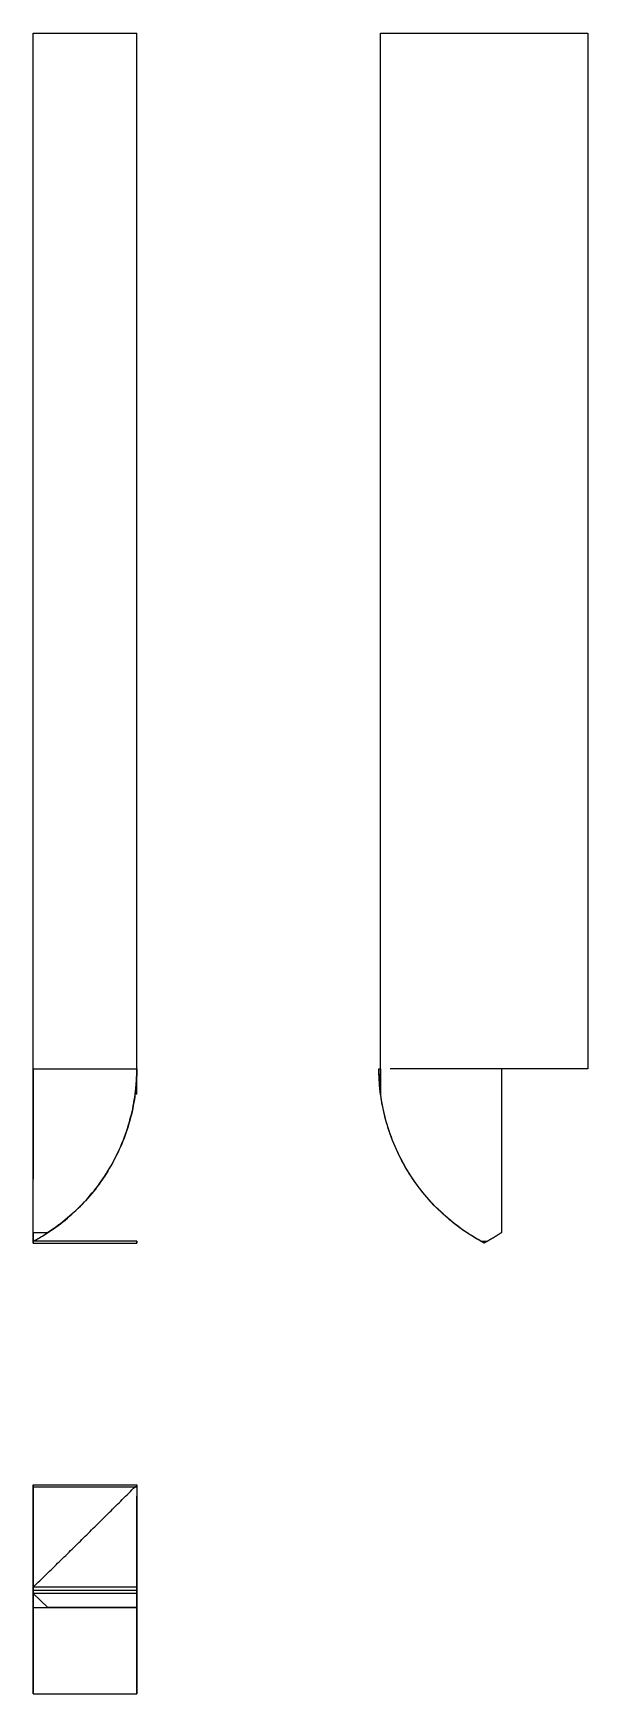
# Model space of a CAD drawing. Extents: x 0 to 0.5, y 0 to 1.5.
import ezdxf

# ---------------------------------------------------------------- set-up
doc = ezdxf.new("R2010")
doc.units = 0
doc.linetypes.add('HIDDEN', pattern=[0.054766, 0.036529, -0.018237])
for name, color, linetype in [('FRONT', 7, 'CONTINUOUS'), ('FRONT_HID', 7, 'HIDDEN'), ('LEFT', 7, 'CONTINUOUS'), ('LEFT_HID', 7, 'HIDDEN'), ('TOP', 7, 'CONTINUOUS'), ('TOP_HID', 7, 'HIDDEN')]:
    doc.layers.add(name, color=color, linetype=linetype)

msp = doc.modelspace()

# ---------------------------------------------------------------- linework, layer by layer
at = {"layer": 'FRONT'}
for p, q in [((0, 0.565938), (0, 1.503438)), ((0, 1.503438), (0.09375, 1.503438)), ((0.09375, 0.565938), (0.09375, 1.503438)), ((0, 0.409688), (0, 0.565938)), ((0, 0.565938), (0.09375, 0.565938)), ((0.09375, 0.542914), (0.09375, 0.565938)), ((0.091869, 0.540268), (0.092237, 0.542914)), ((0.09375, 0.542914), (0.092237, 0.542914)), ((0.088827, 0.524537), (0.089432, 0.527139)), ((0.089432, 0.527139), (0.089999, 0.529749)), ((0.089999, 0.529749), (0.090526, 0.532368)), ((0.090526, 0.532368), (0.091013, 0.534994)), ((0.091013, 0.534994), (0.091461, 0.537628)), ((0.091461, 0.537628), (0.091869, 0.540268)), ((0.084376, 0.509145), (0.085214, 0.511682)), ((0.085214, 0.511682), (0.086014, 0.51423)), ((0.086014, 0.51423), (0.086775, 0.516791)), ((0.086775, 0.516791), (0.087498, 0.519362)), ((0.087498, 0.519362), (0.088182, 0.521945)), ((0.088182, 0.521945), (0.088827, 0.524537)), ((0.078553, 0.494218), (0.079617, 0.496668)), ((0.079617, 0.496668), (0.080644, 0.499135)), ((0.080644, 0.499135), (0.081634, 0.501616)), ((0.081634, 0.501616), (0.082585, 0.504112)), ((0.082585, 0.504112), (0.0835, 0.506622)), ((0.0835, 0.506622), (0.084376, 0.509145)), ((0.071406, 0.479878), (0.072687, 0.482222)), ((0.072687, 0.482222), (0.073932, 0.484586)), ((0.073932, 0.484586), (0.075142, 0.486967)), ((0.075142, 0.486967), (0.076316, 0.489367)), ((0.076316, 0.489367), (0.077453, 0.491784)), ((0.077453, 0.491784), (0.078553, 0.494218)), ((0.061473, 0.464046), (0.062993, 0.466242)), ((0.062993, 0.466242), (0.064481, 0.468461)), ((0.064481, 0.468461), (0.065934, 0.470702)), ((0.065934, 0.470702), (0.067354, 0.472965)), ((0.067354, 0.472965), (0.068739, 0.475249)), ((0.068739, 0.475249), (0.07009, 0.477553)), ((0.07009, 0.477553), (0.071406, 0.479878)), ((0.049927, 0.449348), (0.05167, 0.451372)), ((0.05167, 0.451372), (0.053383, 0.453422)), ((0.053383, 0.453422), (0.055065, 0.455497)), ((0.055065, 0.455497), (0.056715, 0.457598)), ((0.056715, 0.457598), (0.058333, 0.459723)), ((0.058333, 0.459723), (0.059919, 0.461873)), ((0.059919, 0.461873), (0.061473, 0.464046)), ((0.036897, 0.435948), (0.038844, 0.437777)), ((0.038844, 0.437777), (0.040763, 0.439635)), ((0.040763, 0.439635), (0.042654, 0.441522)), ((0.042654, 0.441522), (0.044516, 0.443437)), ((0.044516, 0.443437), (0.04635, 0.44538)), ((0.04635, 0.44538), (0.048153, 0.447351)), ((0.048153, 0.447351), (0.049927, 0.449348)), ((0.0182, 0.420864), (0.020376, 0.422413)), ((0.020376, 0.422413), (0.022529, 0.423994)), ((0.022529, 0.423994), (0.024658, 0.425608)), ((0.024658, 0.425608), (0.026762, 0.427254)), ((0.026762, 0.427254), (0.028841, 0.428931)), ((0.028841, 0.428931), (0.030894, 0.430639)), ((0.030894, 0.430639), (0.032922, 0.432379)), ((0.032922, 0.432379), (0.034923, 0.434148)), ((0.034923, 0.434148), (0.036897, 0.435948)), ((0, 0.409688), (0.002347, 0.410963)), ((0, 0.408125), (0, 0.409688)), ((0.09375, 0.409688), (0, 0.409688)), ((0, 0.408125), (0.09375, 0.408125)), ((0.002347, 0.410963), (0.004674, 0.412274)), ((0.004674, 0.412274), (0.006982, 0.413621)), ((0.006982, 0.413621), (0.009268, 0.415001)), ((0.009268, 0.415001), (0.011534, 0.416416)), ((0.011534, 0.416416), (0.013778, 0.417865)), ((0.013778, 0.417865), (0.016, 0.419348)), ((0.016, 0.419348), (0.0182, 0.420864)), ((0.09375, 0.408125), (0.09375, 0.409688))]:
    msp.add_line(p, q, dxfattribs=at)
at = {"layer": 'FRONT_HID', "linetype": 'HIDDEN'}
for p, q in [((0, 0.565938), (0, 0.4175)), ((0.093548, 0.557559), (0.093393, 0.554769)), ((0.093469, 0.556047), (0.09349, 0.556413)), ((0.09349, 0.556413), (0.093509, 0.556779)), ((0.093509, 0.556779), (0.093528, 0.557145)), ((0.093528, 0.557145), (0.093546, 0.557511)), ((0.093546, 0.557511), (0.093563, 0.557877)), ((0.093659, 0.56035), (0.093548, 0.557559)), ((0.093563, 0.557877), (0.093579, 0.558243)), ((0.093579, 0.558243), (0.093595, 0.55861)), ((0.093595, 0.55861), (0.09361, 0.558976)), ((0.09361, 0.558976), (0.093624, 0.559342)), ((0.093624, 0.559342), (0.093638, 0.559708)), ((0.093638, 0.559708), (0.09365, 0.560075)), ((0.09365, 0.560075), (0.093662, 0.560441)), ((0.093727, 0.563144), (0.093659, 0.56035)), ((0.093662, 0.560441), (0.093673, 0.560807)), ((0.093673, 0.560807), (0.093684, 0.561174)), ((0.093684, 0.561174), (0.093693, 0.56154)), ((0.093693, 0.56154), (0.093702, 0.561906)), ((0.093702, 0.561906), (0.09371, 0.562273)), ((0.09371, 0.562273), (0.093718, 0.562639)), ((0.093718, 0.562639), (0.093724, 0.563006)), ((0.093724, 0.563006), (0.09373, 0.563372)), ((0.09375, 0.565938), (0.093727, 0.563144)), ((0.09373, 0.563372), (0.093735, 0.563739)), ((0.093735, 0.563739), (0.09374, 0.564105)), ((0.09374, 0.564105), (0.093743, 0.564472)), ((0.093743, 0.564472), (0.093746, 0.564838)), ((0.093746, 0.564838), (0.093748, 0.565204)), ((0.093748, 0.565204), (0.093749, 0.565571)), ((0.093749, 0.565571), (0.09375, 0.565938)), ((0.092332, 0.543645), (0.091957, 0.540877)), ((0.092237, 0.542914), (0.092285, 0.543277)), ((0.092285, 0.543277), (0.092331, 0.543641)), ((0.092331, 0.543641), (0.092377, 0.544004)), ((0.092663, 0.54642), (0.092332, 0.543645)), ((0.092377, 0.544004), (0.092423, 0.544368)), ((0.092423, 0.544368), (0.092467, 0.544732)), ((0.092467, 0.544732), (0.092511, 0.545096)), ((0.092511, 0.545096), (0.092553, 0.54546)), ((0.092553, 0.54546), (0.092596, 0.545824)), ((0.092596, 0.545824), (0.092637, 0.546188)), ((0.092637, 0.546188), (0.092678, 0.546552)), ((0.09295, 0.549199), (0.092663, 0.54642)), ((0.092678, 0.546552), (0.092718, 0.546916)), ((0.092718, 0.546916), (0.092757, 0.547281)), ((0.092757, 0.547281), (0.092795, 0.547645)), ((0.092795, 0.547645), (0.092833, 0.54801)), ((0.092833, 0.54801), (0.092869, 0.548375)), ((0.092869, 0.548375), (0.092906, 0.548739)), ((0.092906, 0.548739), (0.092941, 0.549104)), ((0.092941, 0.549104), (0.092976, 0.549469)), ((0.093193, 0.551982), (0.09295, 0.549199)), ((0.092976, 0.549469), (0.093009, 0.549834)), ((0.093009, 0.549834), (0.093043, 0.550199)), ((0.093043, 0.550199), (0.093075, 0.550564)), ((0.093075, 0.550564), (0.093106, 0.550929)), ((0.093106, 0.550929), (0.093137, 0.551294)), ((0.093137, 0.551294), (0.093167, 0.55166)), ((0.093167, 0.55166), (0.093197, 0.552025)), ((0.093393, 0.554769), (0.093193, 0.551982)), ((0.093197, 0.552025), (0.093225, 0.55239)), ((0.093225, 0.55239), (0.093253, 0.552756)), ((0.093253, 0.552756), (0.09328, 0.553121)), ((0.09328, 0.553121), (0.093306, 0.553487)), ((0.093306, 0.553487), (0.093332, 0.553852)), ((0.093332, 0.553852), (0.093357, 0.554218)), ((0.093357, 0.554218), (0.093381, 0.554584)), ((0.093381, 0.554584), (0.093404, 0.55495)), ((0.093404, 0.55495), (0.093427, 0.555315)), ((0.093427, 0.555315), (0.093448, 0.555681)), ((0.093448, 0.555681), (0.093469, 0.556047)), ((0.089433, 0.52714), (0.088798, 0.524419)), ((0.090024, 0.529871), (0.089433, 0.52714)), ((0.090573, 0.532611), (0.090024, 0.529871)), ((0.091078, 0.535359), (0.090573, 0.532611)), ((0.091539, 0.538114), (0.091078, 0.535359)), ((0.091957, 0.540877), (0.091539, 0.538114)), ((0.085834, 0.513645), (0.084988, 0.510983)), ((0.086639, 0.516321), (0.085834, 0.513645)), ((0.087401, 0.519009), (0.086639, 0.516321)), ((0.088121, 0.521709), (0.087401, 0.519009)), ((0.088798, 0.524419), (0.088121, 0.521709)), ((0.080131, 0.497888), (0.079036, 0.495318)), ((0.081184, 0.500476), (0.080131, 0.497888)), ((0.082197, 0.50308), (0.081184, 0.500476)), ((0.083169, 0.505699), (0.082197, 0.50308)), ((0.084099, 0.508334), (0.083169, 0.505699)), ((0.084988, 0.510983), (0.084099, 0.508334)), ((0.072964, 0.48274), (0.071632, 0.480284)), ((0.074257, 0.485217), (0.072964, 0.48274)), ((0.075512, 0.487713), (0.074257, 0.485217)), ((0.076726, 0.49023), (0.075512, 0.487713)), ((0.077901, 0.492764), (0.076726, 0.49023)), ((0.079036, 0.495318), (0.077901, 0.492764)), ((0.064399, 0.468337), (0.06284, 0.466018)), ((0.06592, 0.47068), (0.064399, 0.468337)), ((0.067405, 0.473047), (0.06592, 0.47068)), ((0.068852, 0.475437), (0.067405, 0.473047)), ((0.070261, 0.47785), (0.068852, 0.475437)), ((0.071632, 0.480284), (0.070261, 0.47785)), ((0.052741, 0.452646), (0.050936, 0.450512)), ((0.054511, 0.454807), (0.052741, 0.452646)), ((0.056247, 0.456996), (0.054511, 0.454807)), ((0.057949, 0.459212), (0.056247, 0.456996)), ((0.059615, 0.461455), (0.057949, 0.459212)), ((0.061246, 0.463724), (0.059615, 0.461455)), ((0.06284, 0.466018), (0.061246, 0.463724)), ((0.037397, 0.436412), (0.035339, 0.434523)), ((0.039425, 0.438334), (0.037397, 0.436412)), ((0.041423, 0.440287), (0.039425, 0.438334)), ((0.04339, 0.442271), (0.041423, 0.440287)), ((0.045325, 0.444287), (0.04339, 0.442271)), ((0.047228, 0.446332), (0.045325, 0.444287)), ((0.049099, 0.448408), (0.047228, 0.446332)), ((0.050936, 0.450512), (0.049099, 0.448408)), ((0.020134, 0.422238), (0.017854, 0.420622)), ((0.022387, 0.423889), (0.020134, 0.422238)), ((0.024615, 0.425575), (0.022387, 0.423889)), ((0.026816, 0.427297), (0.024615, 0.425575)), ((0.028989, 0.429052), (0.026816, 0.427297)), ((0.031134, 0.430842), (0.028989, 0.429052)), ((0.033251, 0.432666), (0.031134, 0.430842)), ((0.035339, 0.434523), (0.033251, 0.432666)), ((0, 0.4175), (0.01322, 0.4175)), ((0, 0.4175), (0, 0.409688)), ((0, 0.409688), (0.000215, 0.409802)), ((0, 0.409688), (0, 0.408125)), ((0.000215, 0.409802), (0.00043, 0.409918)), ((0.00043, 0.409918), (0.000645, 0.410033)), ((0.000645, 0.410033), (0.000859, 0.410149)), ((0.000859, 0.410149), (0.001073, 0.410265)), ((0.001073, 0.410265), (0.001288, 0.410382)), ((0.001288, 0.410382), (0.001502, 0.410499)), ((0.001502, 0.410499), (0.001716, 0.410616)), ((0.001716, 0.410616), (0.001929, 0.410733)), ((0.001929, 0.410733), (0.002143, 0.410851)), ((0.002143, 0.410851), (0.002356, 0.410969)), ((0.002356, 0.410969), (0.002569, 0.411087)), ((0.002569, 0.411087), (0.002783, 0.411205)), ((0.002783, 0.411205), (0.002995, 0.411324)), ((0.002995, 0.411324), (0.003208, 0.411443)), ((0.003208, 0.411443), (0.003421, 0.411563)), ((0.003421, 0.411563), (0.003633, 0.411682)), ((0.003633, 0.411682), (0.003845, 0.411802)), ((0.003845, 0.411802), (0.004058, 0.411923)), ((0.004058, 0.411923), (0.004269, 0.412043)), ((0.004269, 0.412043), (0.004481, 0.412164)), ((0.004481, 0.412164), (0.004693, 0.412285)), ((0.004693, 0.412285), (0.004904, 0.412407)), ((0.004904, 0.412407), (0.005116, 0.412528)), ((0.005116, 0.412528), (0.005327, 0.41265)), ((0.005327, 0.41265), (0.005538, 0.412773)), ((0.005538, 0.412773), (0.005748, 0.412895)), ((0.005748, 0.412895), (0.005959, 0.413018)), ((0.005959, 0.413018), (0.006169, 0.413141)), ((0.006169, 0.413141), (0.00638, 0.413265)), ((0.00638, 0.413265), (0.00659, 0.413389)), ((0.00659, 0.413389), (0.006799, 0.413513)), ((0.006799, 0.413513), (0.007009, 0.413637)), ((0.007009, 0.413637), (0.007219, 0.413762)), ((0.007219, 0.413762), (0.007428, 0.413886)), ((0.007428, 0.413886), (0.007637, 0.414012)), ((0.007637, 0.414012), (0.007846, 0.414137)), ((0.007846, 0.414137), (0.008055, 0.414263)), ((0.008055, 0.414263), (0.008264, 0.414389)), ((0.008264, 0.414389), (0.008473, 0.414515)), ((0.008473, 0.414515), (0.008681, 0.414642)), ((0.008681, 0.414642), (0.008889, 0.414769)), ((0.008889, 0.414769), (0.009097, 0.414896)), ((0.009097, 0.414896), (0.009305, 0.415024)), ((0.009305, 0.415024), (0.009513, 0.415151)), ((0.009513, 0.415151), (0.00972, 0.415279)), ((0.00972, 0.415279), (0.009927, 0.415408)), ((0.009927, 0.415408), (0.010134, 0.415536)), ((0.010134, 0.415536), (0.010341, 0.415665)), ((0.010341, 0.415665), (0.010548, 0.415795)), ((0.010548, 0.415795), (0.010755, 0.415924)), ((0.010755, 0.415924), (0.010961, 0.416054)), ((0.010961, 0.416054), (0.011167, 0.416184)), ((0.011167, 0.416184), (0.011373, 0.416314)), ((0.011373, 0.416314), (0.011579, 0.416445)), ((0.011579, 0.416445), (0.011785, 0.416576)), ((0.011785, 0.416576), (0.011991, 0.416707)), ((0.011991, 0.416707), (0.012196, 0.416838)), ((0.012196, 0.416838), (0.012401, 0.41697)), ((0.012401, 0.41697), (0.012606, 0.417102)), ((0.012606, 0.417102), (0.012811, 0.417235)), ((0.012811, 0.417235), (0.013015, 0.417367)), ((0.013015, 0.417367), (0.01322, 0.4175)), ((0.015549, 0.419043), (0.01322, 0.4175)), ((0.017854, 0.420622), (0.015549, 0.419043)), ((0.09375, 0.409688), (0.09375, 0.408125))]:
    msp.add_line(p, q, dxfattribs=at)
at = {"layer": 'LEFT'}
for p, q in [((0.314375, 0.565938), (0.314375, 1.503438)), ((0.314375, 1.503438), (0.501875, 1.503438)), ((0.501875, 1.503438), (0.501875, 0.565938)), ((0.312848, 0.562916), (0.312813, 0.565938)), ((0.312813, 0.565938), (0.314375, 0.565938)), ((0.312935, 0.559896), (0.312848, 0.562916)), ((0.313072, 0.556878), (0.312935, 0.559896)), ((0.31326, 0.553862), (0.313072, 0.556878)), ((0.501875, 0.565938), (0.42375, 0.565938)), ((0.42375, 0.565938), (0.42375, 0.4175)), ((0.313499, 0.55085), (0.31326, 0.553862)), ((0.313789, 0.547842), (0.313499, 0.55085)), ((0.31413, 0.54484), (0.313789, 0.547842)), ((0.31452, 0.541844), (0.31413, 0.54484)), ((0.314962, 0.538855), (0.31452, 0.541844)), ((0.315453, 0.535874), (0.314962, 0.538855)), ((0.315995, 0.532901), (0.315453, 0.535874)), ((0.316587, 0.529938), (0.315995, 0.532901)), ((0.317229, 0.526986), (0.316587, 0.529938)), ((0.31792, 0.524045), (0.317229, 0.526986)), ((0.318661, 0.521115), (0.31792, 0.524045)), ((0.319451, 0.518199), (0.318661, 0.521115)), ((0.32029, 0.515296), (0.319451, 0.518199)), ((0.321178, 0.512408), (0.32029, 0.515296)), ((0.322115, 0.509535), (0.321178, 0.512408)), ((0.323099, 0.506679), (0.322115, 0.509535)), ((0.324132, 0.503839), (0.323099, 0.506679)), ((0.325212, 0.501018), (0.324132, 0.503839)), ((0.32634, 0.498215), (0.325212, 0.501018)), ((0.327515, 0.495431), (0.32634, 0.498215)), ((0.328737, 0.492667), (0.327515, 0.495431)), ((0.330005, 0.489925), (0.328737, 0.492667)), ((0.331319, 0.487204), (0.330005, 0.489925)), ((0.332678, 0.484506), (0.331319, 0.487204)), ((0.334083, 0.481831), (0.332678, 0.484506)), ((0.335533, 0.47918), (0.334083, 0.481831)), ((0.337028, 0.476554), (0.335533, 0.47918)), ((0.338566, 0.473953), (0.337028, 0.476554)), ((0.340148, 0.471379), (0.338566, 0.473953)), ((0.341773, 0.468832), (0.340148, 0.471379)), ((0.343441, 0.466312), (0.341773, 0.468832)), ((0.345151, 0.463821), (0.343441, 0.466312)), ((0.346902, 0.461359), (0.345151, 0.463821)), ((0.348695, 0.458927), (0.346902, 0.461359)), ((0.350529, 0.456526), (0.348695, 0.458927)), ((0.352403, 0.454156), (0.350529, 0.456526)), ((0.354317, 0.451818), (0.352403, 0.454156)), ((0.356269, 0.449512), (0.354317, 0.451818)), ((0.358261, 0.447239), (0.356269, 0.449512)), ((0.36029, 0.445001), (0.358261, 0.447239)), ((0.362357, 0.442797), (0.36029, 0.445001)), ((0.36446, 0.440628), (0.362357, 0.442797)), ((0.3666, 0.438495), (0.36446, 0.440628)), ((0.368776, 0.436398), (0.3666, 0.438495)), ((0.370986, 0.434338), (0.368776, 0.436398)), ((0.373231, 0.432316), (0.370986, 0.434338)), ((0.37551, 0.430331), (0.373231, 0.432316)), ((0.377821, 0.428386), (0.37551, 0.430331)), ((0.380166, 0.42648), (0.377821, 0.428386)), ((0.382542, 0.424613), (0.380166, 0.42648)), ((0.384949, 0.422787), (0.382542, 0.424613)), ((0.387386, 0.421001), (0.384949, 0.422787)), ((0.389854, 0.419257), (0.387386, 0.421001)), ((0.39235, 0.417555), (0.389854, 0.419257)), ((0.394875, 0.415895), (0.39235, 0.417555)), ((0.397427, 0.414278), (0.394875, 0.415895)), ((0.400006, 0.412704), (0.397427, 0.414278)), ((0.402611, 0.411174), (0.400006, 0.412704)), ((0.405242, 0.409688), (0.402611, 0.411174)), ((0.405242, 0.409688), (0.410984, 0.409688)), ((0.405242, 0.409688), (0.410984, 0.409688)), ((0.408125, 0.408125), (0.405242, 0.409688)), ((0.410984, 0.409688), (0.408125, 0.408125)), ((0.411192, 0.409803), (0.410984, 0.409688)), ((0.411399, 0.40992), (0.411192, 0.409803)), ((0.411606, 0.410036), (0.411399, 0.40992)), ((0.411813, 0.410153), (0.411606, 0.410036)), ((0.41202, 0.41027), (0.411813, 0.410153)), ((0.412227, 0.410387), (0.41202, 0.41027)), ((0.412433, 0.410504), (0.412227, 0.410387)), ((0.41264, 0.410622), (0.412433, 0.410504)), ((0.412846, 0.41074), (0.41264, 0.410622)), ((0.413052, 0.410858), (0.412846, 0.41074)), ((0.413258, 0.410977), (0.413052, 0.410858)), ((0.413464, 0.411096), (0.413258, 0.410977)), ((0.413669, 0.411215), (0.413464, 0.411096)), ((0.413875, 0.411334), (0.413669, 0.411215)), ((0.41408, 0.411454), (0.413875, 0.411334)), ((0.414285, 0.411574), (0.41408, 0.411454)), ((0.414491, 0.411694), (0.414285, 0.411574)), ((0.414695, 0.411814), (0.414491, 0.411694)), ((0.4149, 0.411935), (0.414695, 0.411814)), ((0.415105, 0.412056), (0.4149, 0.411935)), ((0.415309, 0.412177), (0.415105, 0.412056)), ((0.415513, 0.412298), (0.415309, 0.412177)), ((0.415717, 0.41242), (0.415513, 0.412298)), ((0.415921, 0.412542), (0.415717, 0.41242)), ((0.416125, 0.412664), (0.415921, 0.412542)), ((0.416329, 0.412787), (0.416125, 0.412664)), ((0.416532, 0.41291), (0.416329, 0.412787)), ((0.416736, 0.413033), (0.416532, 0.41291)), ((0.416939, 0.413156), (0.416736, 0.413033)), ((0.417142, 0.413279), (0.416939, 0.413156)), ((0.417345, 0.413403), (0.417142, 0.413279)), ((0.417547, 0.413527), (0.417345, 0.413403)), ((0.41775, 0.413651), (0.417547, 0.413527)), ((0.417952, 0.413776), (0.41775, 0.413651)), ((0.418154, 0.413901), (0.417952, 0.413776)), ((0.418356, 0.414026), (0.418154, 0.413901)), ((0.418558, 0.414151), (0.418356, 0.414026)), ((0.41876, 0.414277), (0.418558, 0.414151)), ((0.418962, 0.414403), (0.41876, 0.414277)), ((0.419163, 0.414529), (0.418962, 0.414403)), ((0.419364, 0.414655), (0.419163, 0.414529)), ((0.419565, 0.414782), (0.419364, 0.414655)), ((0.419766, 0.414909), (0.419565, 0.414782)), ((0.419967, 0.415036), (0.419766, 0.414909)), ((0.420168, 0.415163), (0.419967, 0.415036)), ((0.420368, 0.415291), (0.420168, 0.415163)), ((0.420568, 0.415419), (0.420368, 0.415291)), ((0.420768, 0.415547), (0.420568, 0.415419)), ((0.420968, 0.415675), (0.420768, 0.415547)), ((0.421168, 0.415804), (0.420968, 0.415675)), ((0.421368, 0.415933), (0.421168, 0.415804)), ((0.421567, 0.416062), (0.421368, 0.415933)), ((0.421766, 0.416192), (0.421567, 0.416062)), ((0.421966, 0.416321), (0.421766, 0.416192)), ((0.422164, 0.416451), (0.421966, 0.416321)), ((0.422363, 0.416581), (0.422164, 0.416451)), ((0.422562, 0.416712), (0.422363, 0.416581)), ((0.42276, 0.416843), (0.422562, 0.416712)), ((0.422959, 0.416974), (0.42276, 0.416843)), ((0.423157, 0.417105), (0.422959, 0.416974)), ((0.423355, 0.417236), (0.423157, 0.417105)), ((0.423552, 0.417368), (0.423355, 0.417236)), ((0.42375, 0.4175), (0.423552, 0.417368))]:
    msp.add_line(p, q, dxfattribs=at)
at = {"layer": 'LEFT_HID', "linetype": 'HIDDEN'}
for p, q in [((0.312814, 0.565571), (0.312813, 0.565938)), ((0.312816, 0.565204), (0.312814, 0.565571)), ((0.31282, 0.564838), (0.312816, 0.565204)), ((0.312823, 0.564471), (0.31282, 0.564838)), ((0.312828, 0.564105), (0.312823, 0.564471)), ((0.312833, 0.563738), (0.312828, 0.564105)), ((0.312839, 0.563372), (0.312833, 0.563738)), ((0.312846, 0.563005), (0.312839, 0.563372)), ((0.312854, 0.562639), (0.312846, 0.563005)), ((0.312862, 0.562272), (0.312854, 0.562639)), ((0.312871, 0.561906), (0.312862, 0.562272)), ((0.312881, 0.56154), (0.312871, 0.561906)), ((0.312892, 0.561173), (0.312881, 0.56154)), ((0.312903, 0.560807), (0.312892, 0.561173)), ((0.312915, 0.56044), (0.312903, 0.560807)), ((0.312928, 0.560074), (0.312915, 0.56044)), ((0.312942, 0.559708), (0.312928, 0.560074)), ((0.312956, 0.559342), (0.312942, 0.559708)), ((0.312971, 0.558975), (0.312956, 0.559342)), ((0.312987, 0.558609), (0.312971, 0.558975)), ((0.313004, 0.558243), (0.312987, 0.558609)), ((0.313021, 0.557877), (0.313004, 0.558243)), ((0.313039, 0.557511), (0.313021, 0.557877)), ((0.313058, 0.557145), (0.313039, 0.557511)), ((0.313077, 0.556779), (0.313058, 0.557145)), ((0.313098, 0.556413), (0.313077, 0.556779)), ((0.313119, 0.556047), (0.313098, 0.556413)), ((0.314375, 0.542914), (0.314375, 0.565938)), ((0.314375, 0.565938), (0.314375, 0.542914)), ((0.422928, 0.565938), (0.314375, 0.565938)), ((0.42375, 0.565938), (0.422928, 0.565938)), ((0.313141, 0.555681), (0.313119, 0.556047)), ((0.313163, 0.555315), (0.313141, 0.555681)), ((0.313187, 0.554949), (0.313163, 0.555315)), ((0.313211, 0.554583), (0.313187, 0.554949)), ((0.313235, 0.554218), (0.313211, 0.554583)), ((0.313261, 0.553852), (0.313235, 0.554218)), ((0.313287, 0.553486), (0.313261, 0.553852)), ((0.313314, 0.553121), (0.313287, 0.553486)), ((0.313342, 0.552755), (0.313314, 0.553121)), ((0.313371, 0.55239), (0.313342, 0.552755)), ((0.3134, 0.552024), (0.313371, 0.55239)), ((0.31343, 0.551659), (0.3134, 0.552024)), ((0.313461, 0.551294), (0.31343, 0.551659)), ((0.313492, 0.550929), (0.313461, 0.551294)), ((0.313525, 0.550564), (0.313492, 0.550929)), ((0.313558, 0.550198), (0.313525, 0.550564)), ((0.313592, 0.549834), (0.313558, 0.550198)), ((0.313626, 0.549469), (0.313592, 0.549834)), ((0.313661, 0.549104), (0.313626, 0.549469)), ((0.313697, 0.548739), (0.313661, 0.549104)), ((0.313734, 0.548374), (0.313697, 0.548739)), ((0.313772, 0.54801), (0.313734, 0.548374)), ((0.31381, 0.547645), (0.313772, 0.54801)), ((0.313849, 0.547281), (0.31381, 0.547645)), ((0.313889, 0.546916), (0.313849, 0.547281)), ((0.313929, 0.546552), (0.313889, 0.546916)), ((0.31397, 0.546188), (0.313929, 0.546552)), ((0.314012, 0.545824), (0.31397, 0.546188)), ((0.314055, 0.545459), (0.314012, 0.545824)), ((0.314099, 0.545096), (0.314055, 0.545459)), ((0.314143, 0.544732), (0.314099, 0.545096)), ((0.314188, 0.544368), (0.314143, 0.544732)), ((0.314233, 0.544004), (0.314188, 0.544368)), ((0.31428, 0.543641), (0.314233, 0.544004)), ((0.314327, 0.543277), (0.31428, 0.543641)), ((0.314375, 0.542914), (0.314327, 0.543277)), ((0.314744, 0.540285), (0.314375, 0.542914)), ((0.315153, 0.537661), (0.314744, 0.540285)), ((0.3156, 0.535044), (0.315153, 0.537661)), ((0.316085, 0.532434), (0.3156, 0.535044)), ((0.31661, 0.529831), (0.316085, 0.532434)), ((0.317172, 0.527237), (0.31661, 0.529831)), ((0.317773, 0.524651), (0.317172, 0.527237)), ((0.318413, 0.522074), (0.317773, 0.524651)), ((0.31909, 0.519507), (0.318413, 0.522074)), ((0.319806, 0.51695), (0.31909, 0.519507)), ((0.320559, 0.514404), (0.319806, 0.51695)), ((0.32135, 0.51187), (0.320559, 0.514404)), ((0.322178, 0.509347), (0.32135, 0.51187)), ((0.323043, 0.506837), (0.322178, 0.509347)), ((0.323946, 0.504341), (0.323043, 0.506837)), ((0.324885, 0.501857), (0.323946, 0.504341)), ((0.325861, 0.499388), (0.324885, 0.501857)), ((0.326874, 0.496934), (0.325861, 0.499388)), ((0.327922, 0.494495), (0.326874, 0.496934)), ((0.329007, 0.492072), (0.327922, 0.494495)), ((0.330128, 0.489665), (0.329007, 0.492072)), ((0.331284, 0.487275), (0.330128, 0.489665)), ((0.332475, 0.484902), (0.331284, 0.487275)), ((0.333701, 0.482547), (0.332475, 0.484902)), ((0.334962, 0.480211), (0.333701, 0.482547)), ((0.336258, 0.477894), (0.334962, 0.480211)), ((0.337587, 0.475596), (0.336258, 0.477894)), ((0.338951, 0.473318), (0.337587, 0.475596)), ((0.340348, 0.47106), (0.338951, 0.473318)), ((0.341778, 0.468823), (0.340348, 0.47106)), ((0.343242, 0.466608), (0.341778, 0.468823)), ((0.344738, 0.464415), (0.343242, 0.466608)), ((0.346266, 0.462244), (0.344738, 0.464415)), ((0.347826, 0.460096), (0.346266, 0.462244)), ((0.349418, 0.457971), (0.347826, 0.460096)), ((0.351041, 0.45587), (0.349418, 0.457971)), ((0.352695, 0.453793), (0.351041, 0.45587)), ((0.35438, 0.451741), (0.352695, 0.453793)), ((0.356095, 0.449715), (0.35438, 0.451741)), ((0.35784, 0.447713), (0.356095, 0.449715)), ((0.359614, 0.445738), (0.35784, 0.447713)), ((0.361417, 0.44379), (0.359614, 0.445738)), ((0.363249, 0.441868), (0.361417, 0.44379)), ((0.365109, 0.439973), (0.363249, 0.441868)), ((0.366997, 0.438107), (0.365109, 0.439973)), ((0.368912, 0.436268), (0.366997, 0.438107)), ((0.370855, 0.434458), (0.368912, 0.436268)), ((0.372824, 0.432677), (0.370855, 0.434458)), ((0.374819, 0.430926), (0.372824, 0.432677)), ((0.37684, 0.429204), (0.374819, 0.430926)), ((0.378886, 0.427512), (0.37684, 0.429204)), ((0.380957, 0.425851), (0.378886, 0.427512)), ((0.383052, 0.42422), (0.380957, 0.425851)), ((0.385171, 0.422621), (0.383052, 0.42422)), ((0.387314, 0.421053), (0.385171, 0.422621)), ((0.38948, 0.419518), (0.387314, 0.421053)), ((0.391668, 0.418014), (0.38948, 0.419518)), ((0.393878, 0.416543), (0.391668, 0.418014)), ((0.39611, 0.415105), (0.393878, 0.416543)), ((0.398362, 0.4137), (0.39611, 0.415105)), ((0.400636, 0.412329), (0.398362, 0.4137)), ((0.402929, 0.410991), (0.400636, 0.412329)), ((0.405242, 0.409688), (0.402929, 0.410991))]:
    msp.add_line(p, q, dxfattribs=at)
at = {"layer": 'TOP'}
for p, q in [((0, 0.189063), (0, 0.1875)), ((0, 0.189063), (0.09375, 0.189063)), ((0, 0.1875), (0, 0)), ((0, 0.1875), (0.09375, 0.1875)), ((0.09375, 0.189063), (0.09375, 0.1875)), ((0.09375, 0.1875), (0.09375, 0)), ((0, 0), (0.09375, 0))]:
    msp.add_line(p, q, dxfattribs=at)
at = {"layer": 'TOP_HID', "linetype": 'HIDDEN'}
for p, q in [((0, 0.096633), (0, 0.189062)), ((0, 0.078947), (0, 0.1875)), ((0.084977, 0.180228), (0.086431, 0.18168)), ((0.086431, 0.18168), (0.087885, 0.183132)), ((0.087885, 0.183132), (0.089338, 0.184586)), ((0.089338, 0.184586), (0.090789, 0.186042)), ((0.090789, 0.186042), (0.092237, 0.1875)), ((0.092237, 0.1875), (0.09375, 0.1875)), ((0.09375, 0.1875), (0.092237, 0.1875)), ((0.09375, 0.1875), (0.09375, 0.189062)), ((0.09375, 0.078947), (0.09375, 0.1875)), ((0.068946, 0.164287), (0.070405, 0.165735)), ((0.070405, 0.165735), (0.071863, 0.167183)), ((0.071863, 0.167183), (0.073322, 0.168631)), ((0.073322, 0.168631), (0.07478, 0.170079)), ((0.07478, 0.170079), (0.076238, 0.171528)), ((0.076238, 0.171528), (0.077695, 0.172977)), ((0.077695, 0.172977), (0.079152, 0.174426)), ((0.079152, 0.174426), (0.080609, 0.175876)), ((0.080609, 0.175876), (0.082065, 0.177326)), ((0.082065, 0.177326), (0.083521, 0.178777)), ((0.083521, 0.178777), (0.084977, 0.180228)), ((0.054342, 0.149826), (0.055803, 0.151271)), ((0.055803, 0.151271), (0.057265, 0.152716)), ((0.057265, 0.152716), (0.058726, 0.154162)), ((0.058726, 0.154162), (0.060186, 0.155607)), ((0.060186, 0.155607), (0.061647, 0.157054)), ((0.061647, 0.157054), (0.063107, 0.1585)), ((0.063107, 0.1585), (0.064567, 0.159946)), ((0.064567, 0.159946), (0.066027, 0.161393)), ((0.066027, 0.161393), (0.067486, 0.16284)), ((0.067486, 0.16284), (0.068946, 0.164287)), ((0.038247, 0.13395), (0.039711, 0.135392)), ((0.039711, 0.135392), (0.041176, 0.136834)), ((0.041176, 0.136834), (0.04264, 0.138276)), ((0.04264, 0.138276), (0.044104, 0.139719)), ((0.044104, 0.139719), (0.045567, 0.141162)), ((0.045567, 0.141162), (0.04703, 0.142605)), ((0.04703, 0.142605), (0.048493, 0.144049)), ((0.048493, 0.144049), (0.049956, 0.145493)), ((0.049956, 0.145493), (0.051418, 0.146937)), ((0.051418, 0.146937), (0.05288, 0.148381)), ((0.05288, 0.148381), (0.054342, 0.149826)), ((0.023579, 0.119554), (0.025047, 0.120992)), ((0.025047, 0.120992), (0.026516, 0.12243)), ((0.026516, 0.12243), (0.027983, 0.123869)), ((0.027983, 0.123869), (0.029451, 0.125308)), ((0.029451, 0.125308), (0.030918, 0.126747)), ((0.030918, 0.126747), (0.032384, 0.128187)), ((0.032384, 0.128187), (0.03385, 0.129627)), ((0.03385, 0.129627), (0.035316, 0.131068)), ((0.035316, 0.131068), (0.036782, 0.132509)), ((0.036782, 0.132509), (0.038247, 0.13395)), ((0.008862, 0.105207), (0.010337, 0.106639)), ((0.010337, 0.106639), (0.01181, 0.108072)), ((0.01181, 0.108072), (0.013284, 0.109505)), ((0.013284, 0.109505), (0.014756, 0.110939)), ((0.014756, 0.110939), (0.016228, 0.112373)), ((0.016228, 0.112373), (0.017699, 0.113808)), ((0.017699, 0.113808), (0.01917, 0.115244)), ((0.01917, 0.115244), (0.02064, 0.11668)), ((0.02064, 0.11668), (0.022109, 0.118117)), ((0.022109, 0.118117), (0.023579, 0.119554)), ((0, 0.096633), (0.001479, 0.09806)), ((0, 0.096633), (0, 0.090891)), ((0, 0.096633), (0, 0.090891)), ((0, 0.09375), (0, 0.096633)), ((0.09375, 0.096633), (0, 0.096633)), ((0, 0.090891), (0, 0.09375)), ((0, 0.09375), (0.09375, 0.09375)), ((0, 0.078125), (0, 0.090891)), ((0, 0.090891), (0.01322, 0.078125)), ((0.09375, 0.090891), (0, 0.090891)), ((0.001479, 0.09806), (0.002957, 0.099488)), ((0.002957, 0.099488), (0.004435, 0.100916)), ((0.004435, 0.100916), (0.005912, 0.102346)), ((0.005912, 0.102346), (0.007387, 0.103776)), ((0.007387, 0.103776), (0.008862, 0.105207)), ((0.09375, 0.096633), (0.09375, 0.090891)), ((0.09375, 0.09375), (0.09375, 0.096633)), ((0.09375, 0.090891), (0.09375, 0.09375)), ((0, 0.078125), (0, 0.078947)), ((0, 0), (0, 0.078125)), ((0, 0.078125), (0.09375, 0.078125)), ((0, 0.078125), (0.01322, 0.078125)), ((0.09375, 0.078125), (0.01322, 0.078125)), ((0.09375, 0.078125), (0.09375, 0.078947)), ((0.09375, 0), (0.09375, 0.078125))]:
    msp.add_line(p, q, dxfattribs=at)

doc.saveas('drawing.dxf')
